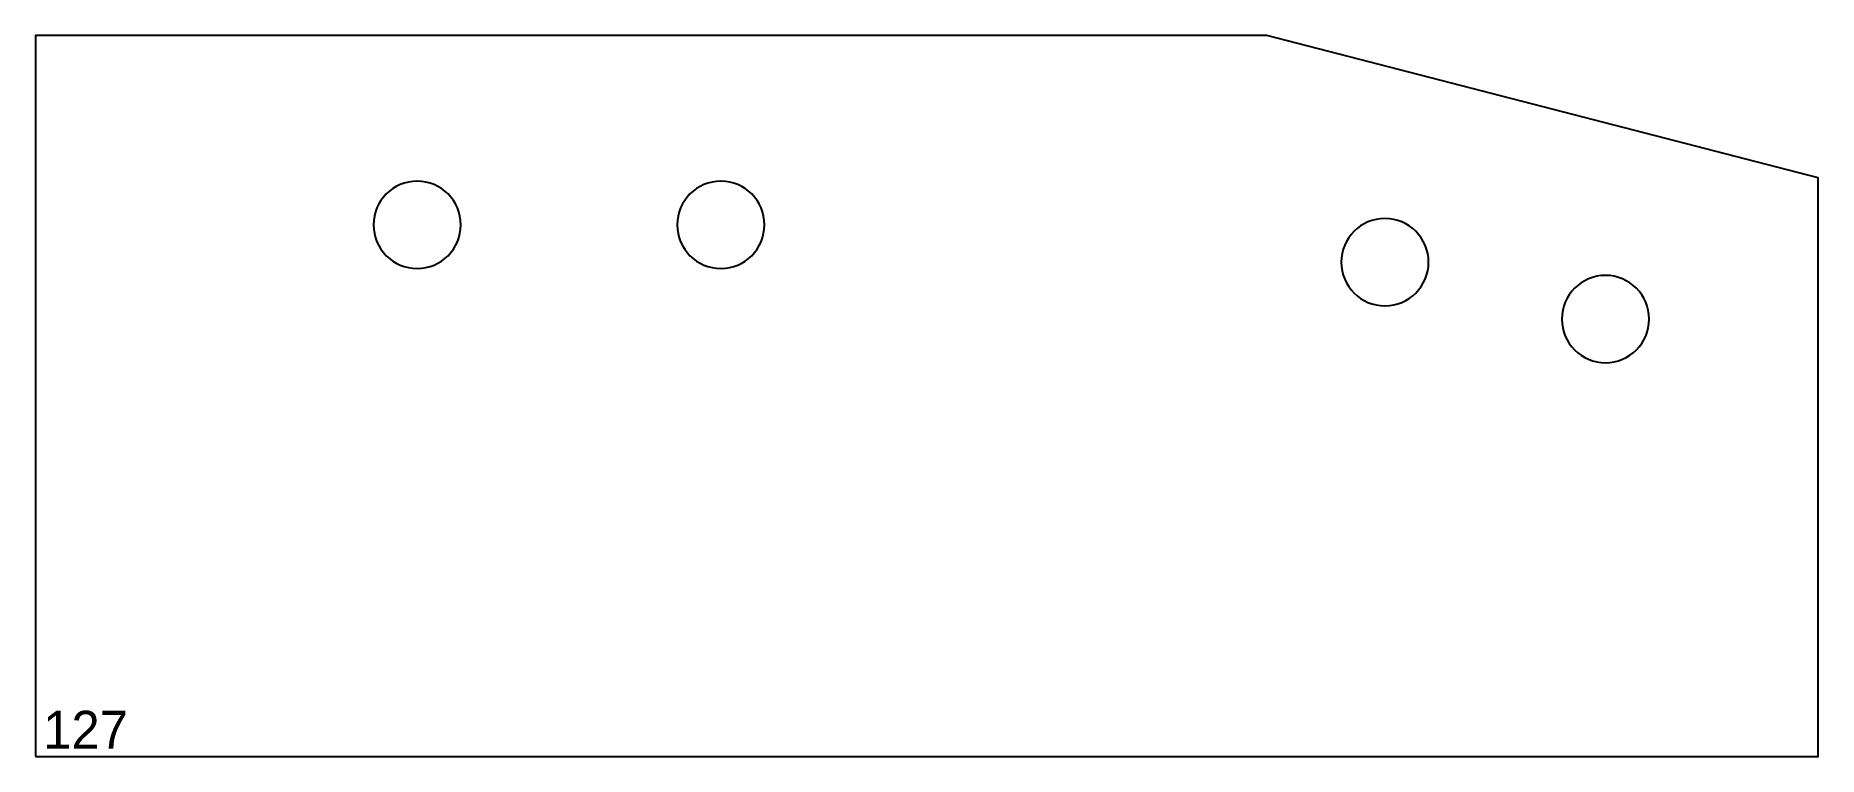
# Model space of a CAD drawing. Header units: millimetres. Extents: x 0 to 470, y 0 to 190.
import ezdxf

# ---------------------------------------------------------------- set-up
doc = ezdxf.new("R2010")
doc.units = ezdxf.units.MM
doc.header["$MEASUREMENT"] = 0
for name, color, linetype in [('ВнешнийКонтур', 7, 'Continuous'), ('Нумерация', 7, 'Continuous'), ('Отверстие', 7, 'Continuous')]:
    doc.layers.add(name, color=color, linetype=linetype)

msp = doc.modelspace()

# ---------------------------------------------------------------- linework, layer by layer
at = {"layer": 'ВнешнийКонтур', "color": 0, "linetype": 'Continuous'}
msp.add_lwpolyline([(0, 0), (469.54, 0), (469.54, 152.33), (324.3, 189.81), (0, 189.81)], close=True, dxfattribs=at)
at = {"layer": 'Отверстие', "color": 0, "linetype": 'Continuous'}
for points in [[(111.98, 139.99, 1), (88.98, 139.99, 1), (111.98, 139.99)], [(191.98, 139.99, 1), (168.98, 139.99, 1), (191.98, 139.99)], [(366.88, 130.15, 1), (343.88, 130.15, 1), (366.88, 130.15)], [(424.98, 115.16, 1), (401.98, 115.16, 1), (424.98, 115.16)]]:
    msp.add_lwpolyline(points, format="xyb", dxfattribs=at)

# ---------------------------------------------------------------- texts
at = {"layer": 'Нумерация', "color": 0, "linetype": 'Continuous'}
msp.add_text('127', height=10, dxfattribs=at).set_placement((2, 2))

doc.saveas('drawing.dxf')
